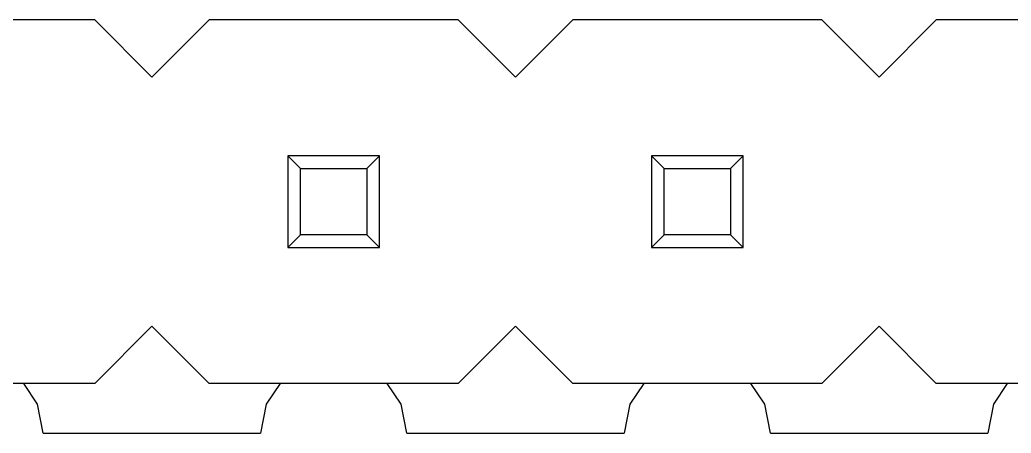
# Model space of a CAD drawing. Header units: millimetres. Extents: x 563 to 681, y 173 to 284.
# Drawn here: x 627.97 to 634.9, y 173.4 to 176.29 of the extents above; entities that cross this region are included whole.
import ezdxf

# ---------------------------------------------------------------- set-up
doc = ezdxf.new("R2010")
doc.units = ezdxf.units.MM
doc.header["$LTSCALE"] = 30.734
doc.layers.get('0').update_dxf_attribs({"linetype": 'CONTINUOUS'})

msp = doc.modelspace()

# ---------------------------------------------------------------- linework, layer by layer
at = {"linetype": 'Continuous'}
for p, q in [((628.4955, 176.2854), (626.7555, 176.2854)), ((628.4955, 176.2854), (628.8955, 175.8854)), ((628.8955, 175.8854), (629.2955, 176.2854)), ((631.0355, 176.2854), (629.2955, 176.2854)), ((631.0355, 176.2854), (631.4355, 175.8854)), ((631.4355, 175.8854), (631.8355, 176.2854)), ((633.5755, 176.2854), (631.8355, 176.2854)), ((633.5755, 176.2854), (633.9755, 175.8854)), ((633.9755, 175.8854), (634.3755, 176.2854)), ((636.1155, 176.2854), (634.3755, 176.2854)), ((629.8455, 175.3354), (629.8455, 174.6954)), ((629.9336, 175.2472), (629.8455, 175.3354)), ((630.4855, 175.3354), (629.8455, 175.3354)), ((630.4855, 175.3354), (630.3973, 175.2472)), ((630.4855, 174.6954), (630.4855, 175.3354)), ((632.4736, 175.2472), (632.3855, 175.3354)), ((632.3855, 175.3354), (632.3855, 174.6954)), ((633.0255, 175.3354), (632.3855, 175.3354)), ((633.0255, 175.3354), (632.9373, 175.2472)), ((633.0255, 174.6954), (633.0255, 175.3354)), ((629.9336, 174.7835), (629.9336, 175.2472)), ((629.9336, 175.2472), (630.3973, 175.2472)), ((630.3973, 175.2472), (630.3973, 174.7835)), ((632.4736, 174.7835), (632.4736, 175.2472)), ((632.4736, 175.2472), (632.9373, 175.2472)), ((632.9373, 175.2472), (632.9373, 174.7835)), ((629.9336, 174.7835), (629.8455, 174.6954)), ((630.3973, 174.7835), (629.9336, 174.7835)), ((630.4855, 174.6954), (630.3973, 174.7835)), ((632.4736, 174.7835), (632.3855, 174.6954)), ((632.9373, 174.7835), (632.4736, 174.7835)), ((633.0255, 174.6954), (632.9373, 174.7835)), ((629.8455, 174.6954), (630.4855, 174.6954)), ((632.3855, 174.6954), (633.0255, 174.6954)), ((628.8955, 174.1454), (628.4955, 173.7454)), ((629.2955, 173.7454), (628.8955, 174.1454)), ((631.4355, 174.1454), (631.0355, 173.7454)), ((631.8355, 173.7454), (631.4355, 174.1454)), ((633.9755, 174.1454), (633.5755, 173.7454)), ((634.3755, 173.7454), (633.9755, 174.1454)), ((628.4955, 173.7454), (626.7555, 173.7454)), ((628.0965, 173.6005), (627.9996, 173.7454)), ((631.0355, 173.7454), (629.2955, 173.7454)), ((629.7913, 173.7454), (629.6945, 173.6005)), ((630.6365, 173.6005), (630.5396, 173.7454)), ((633.5755, 173.7454), (631.8355, 173.7454)), ((632.3313, 173.7454), (632.2345, 173.6005)), ((633.1765, 173.6005), (633.0796, 173.7454)), ((636.1155, 173.7454), (634.3755, 173.7454)), ((634.8713, 173.7454), (634.7745, 173.6005)), ((628.1366, 173.3988), (628.0965, 173.6005)), ((629.6945, 173.6005), (629.6544, 173.399)), ((630.6765, 173.3992), (630.6365, 173.6005)), ((632.2345, 173.6005), (632.1945, 173.3994)), ((633.2164, 173.3995), (633.1765, 173.6005)), ((634.7745, 173.6005), (634.7345, 173.3997)), ((628.1366, 173.3988), (629.6544, 173.399)), ((630.6765, 173.3992), (632.1945, 173.3994)), ((633.2164, 173.3995), (634.7345, 173.3997))]:
    msp.add_line(p, q, dxfattribs=at)

doc.saveas('drawing.dxf')
